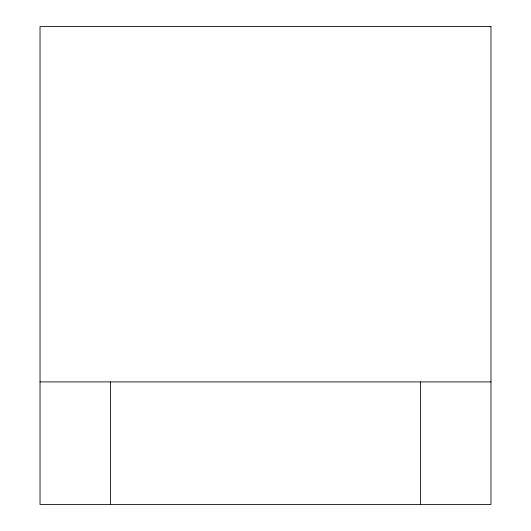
<?xml version="1.0" encoding="UTF-8"?>
<svg xmlns="http://www.w3.org/2000/svg" width="531" height="531" viewBox="0 0 531 531"><rect width="100%" height="100%" fill="white"/><g stroke="black" fill="none" stroke-linecap="round" stroke-linejoin="round"><path stroke-width="0.8" d="M40.031 381.908L490.969 381.908M420.512 381.908L420.512 504.45M110.488 381.908L110.488 504.45M490.969 26.55L40.031 26.55L40.031 504.45L490.969 504.45L490.969 26.55"/></g></svg>
